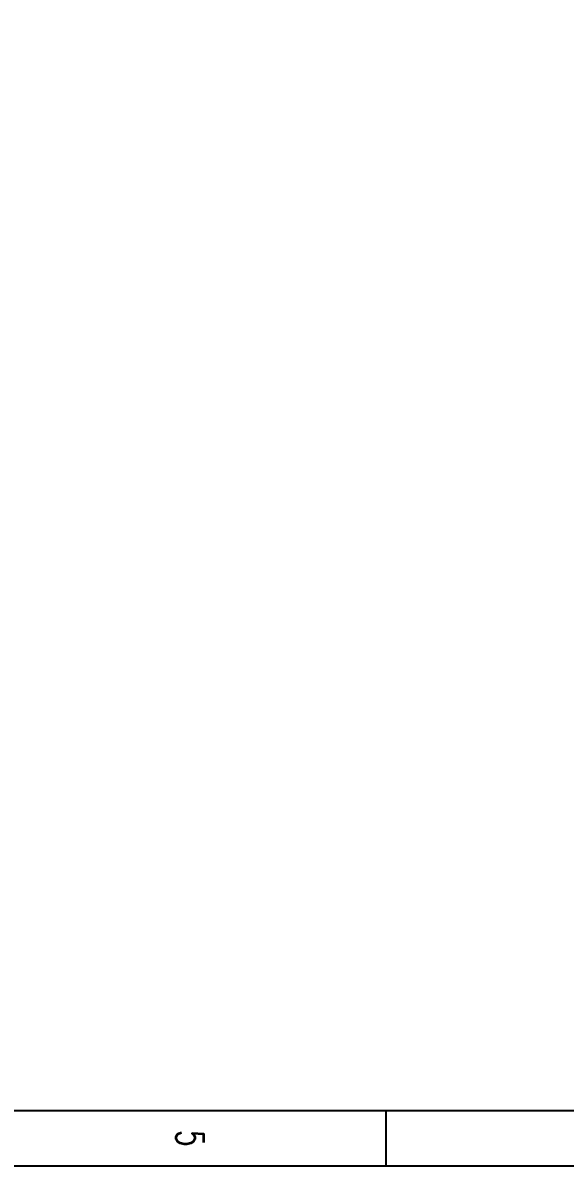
# Model space of a CAD drawing. Extents: x -1177 to -583, y 336 to 1177.
# Drawn here: x -873.9 to -775.6, y 335.9 to 543.2 of the extents above; entities that cross this region are included whole.
import ezdxf
from ezdxf.enums import TextEntityAlignment as Align

# ---------------------------------------------------------------- set-up
doc = ezdxf.new("R2010")
doc.units = 0
doc.header["$MEASUREMENT"] = 0
for name, color, linetype in [('内层矩形', 1, 'Continuous'), ('图框', 4, 'Continuous'), ('外层矩形', 1, 'Continuous')]:
    doc.layers.add(name, color=color, linetype=linetype)
doc.styles.add('HZ', font='txt_____.ttf', dxfattribs={"width": 0.7, "bigfont": 'HZTXT'})

# ---------------------------------------------------------------- blocks, each defined once
blk = doc.blocks.new('tk1')
at = {"layer": '图框'}
for p, q in [((10, 584), (10, -10)), ((0, 358.75), (10, 358.75))]:
    blk.add_line(p, q, dxfattribs=at)
at = {"layer": '图框', "color": 1}
blk.add_line((0, 574), (0, 0), dxfattribs=at)
at = {"layer": '图框', "style": 'HZ', "width": 0.7}
blk.add_text('5', height=5, dxfattribs=at).set_placement((4.96, 320.76), align=Align.CENTER)

msp = doc.modelspace()

# ---------------------------------------------------------------- linework, layer by layer
at = {"layer": '内层矩形'}
msp.add_lwpolyline([(-1166.88, 1151.93), (-592.88, 1151.93), (-592.88, 345.93), (-1166.88, 345.93)], close=True, dxfattribs=at)
at = {"layer": '外层矩形'}
msp.add_lwpolyline([(-1176.88, 1176.93), (-582.88, 1176.93), (-582.88, 335.93), (-1176.88, 335.93)], close=True, dxfattribs=at)

# ---------------------------------------------------------------- block references
at = {"linetype": 'Continuous', "rotation": 270}
msp.add_blockref('tk1', (-1166.88, 345.93), dxfattribs=at)

doc.saveas('drawing.dxf')
